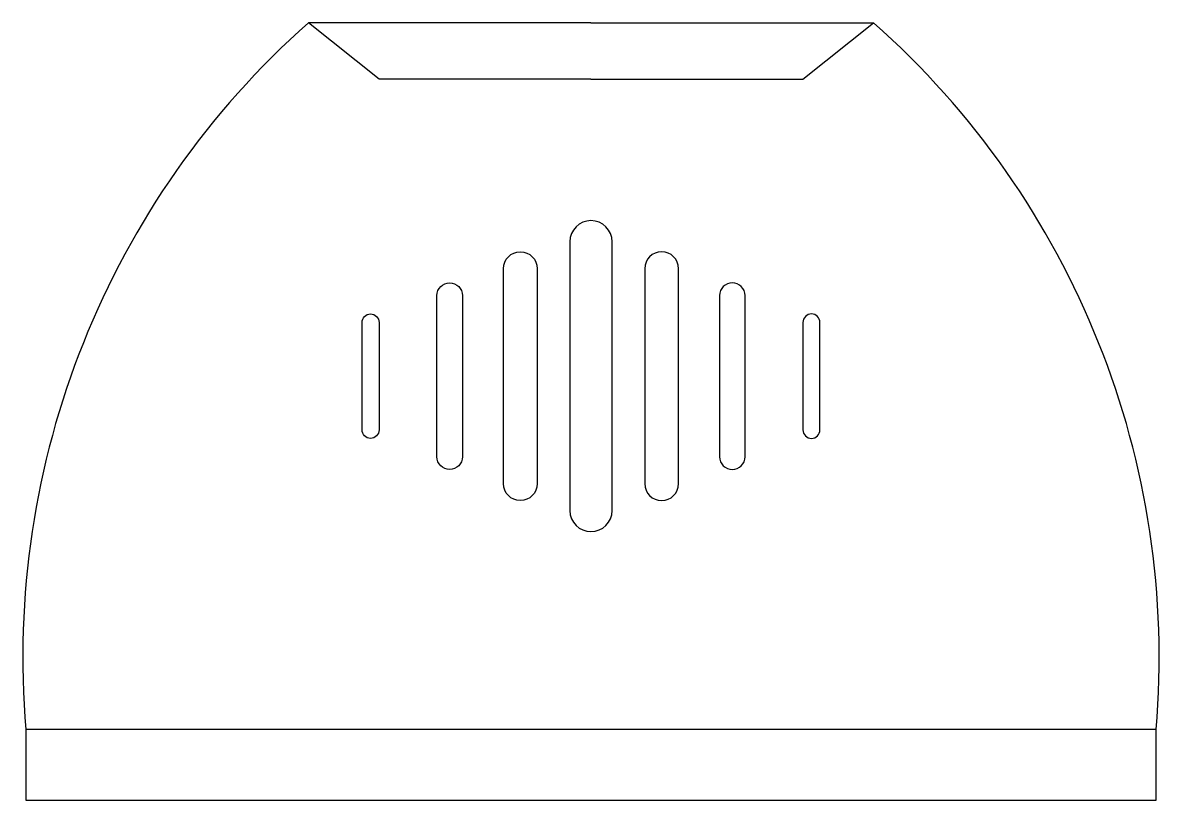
# Model space of a CAD drawing. Header units: millimetres. Extents: x 2965.3 to 2981.4, y 1539.2 to 1550.2.
import ezdxf

# ---------------------------------------------------------------- set-up
doc = ezdxf.new("R2010")
doc.units = ezdxf.units.MM

msp = doc.modelspace()

# ---------------------------------------------------------------- linework, layer by layer
for p, q in [((2973.341, 1550.222), (2969.341, 1550.222)), ((2970.341, 1549.422), (2969.341, 1550.222)), ((2973.341, 1550.222), (2977.341, 1550.222)), ((2976.341, 1549.422), (2977.341, 1550.222)), ((2973.341, 1549.422), (2970.341, 1549.422)), ((2973.341, 1549.422), (2976.341, 1549.422))]:
    msp.add_line(p, q)
for points in [[(2973.041, 1543.322, 1), (2973.641, 1543.322), (2973.641, 1547.122, 1), (2973.041, 1547.122)], [(2972.581, 1543.702, -1), (2972.101, 1543.702), (2972.101, 1546.742, -1), (2972.581, 1546.742)], [(2974.101, 1543.702, 1), (2974.581, 1543.702), (2974.581, 1546.742, 1), (2974.101, 1546.742)], [(2971.521, 1544.082, -1), (2971.161, 1544.082), (2971.161, 1546.362, -1), (2971.521, 1546.362)], [(2975.161, 1544.082, 1), (2975.521, 1544.082), (2975.521, 1546.362, 1), (2975.161, 1546.362)], [(2970.341, 1544.462, -1), (2970.101, 1544.462), (2970.101, 1545.982, -1), (2970.341, 1545.982)], [(2976.341, 1544.462, 1), (2976.581, 1544.462), (2976.581, 1545.982, 1), (2976.341, 1545.982)]]:
    msp.add_lwpolyline(points, format="xyb", close=True)
msp.add_lwpolyline([(2965.341, 1539.222), (2981.341, 1539.222), (2981.341, 1540.222), (2965.341, 1540.222)], close=True)
for centre, start, end in [((2977.298, 1541.239), 131.5342, 184.863), ((2969.384, 1541.239), 355.137, 48.4658)]:
    msp.add_arc(centre, 12, start, end)

doc.saveas('drawing.dxf')
